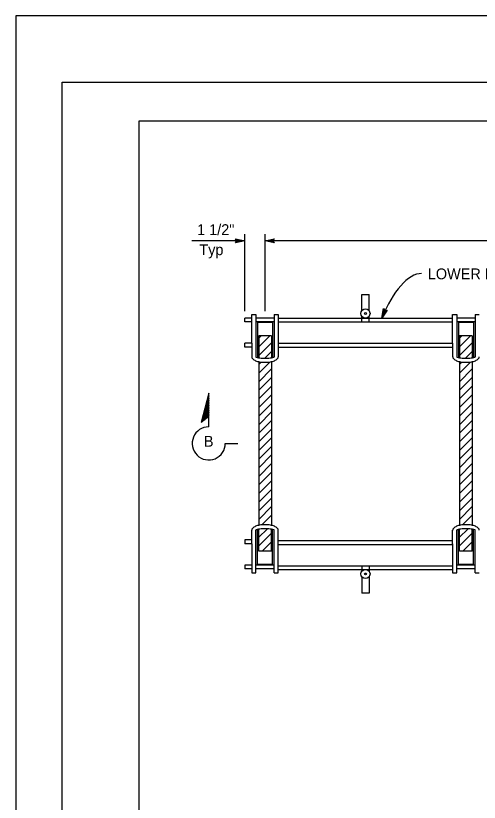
# Model space of a CAD drawing. Extents: x -894 to 866, y -472 to 714.
# Drawn here: x -894 to -594, y 205 to 714 of the extents above; entities that cross this region are included whole.
import ezdxf

# ---------------------------------------------------------------- set-up
doc = ezdxf.new("R2010")
doc.units = 0
for name, color, linetype in [('border_PLOTTING-ELEMENTS', 7, 'Continuous'), ('border_rw_22x34_Cut_Lines', 7, 'Continuous'), ('border_SHEET', 7, 'Continuous'), ('pp_PRESENTATION', 7, 'Continuous'), ('rd_PAVEMENT-anno', 7, 'Continuous'), ('STR_Misc Steel A', 7, 'Continuous'), ('STR_Misc Steel B', 7, 'Continuous'), ('STR_Misc Steel C', 7, 'Continuous'), ('STR_Misc Steel D', 7, 'Continuous'), ('STR_Reinforcement A', 7, 'Continuous')]:
    doc.layers.add(name, color=color, linetype=linetype)

msp = doc.modelspace()

# ---------------------------------------------------------------- linework, layer by layer
at = {"layer": 'border_PLOTTING-ELEMENTS'}
for points in [[(-894.04, -472.45), (865.96, -472.45), (865.96, 713.55), (-894.04, 713.55)], [(-864.04, 670.55), (835.96, 670.55), (835.96, -429.45), (-864.04, -429.45)]]:
    msp.add_lwpolyline(points, close=True, dxfattribs=at)
at = {"layer": 'border_rw_22x34_Cut_Lines'}
msp.add_lwpolyline([(-864.04, 670.55), (835.96, 670.55), (835.96, -429.45), (-864.04, -429.45)], close=True, dxfattribs=at)
at = {"layer": 'border_SHEET'}
for p, q in [((-814.04, 645.55), (810.96, 645.55)), ((-814.04, -404.45), (-814.04, 645.55))]:
    msp.add_line(p, q, dxfattribs=at)
at = {"layer": 'pp_PRESENTATION'}
for p, q in [((-769.04, 469.28), (-773.87, 450.34)), ((-769.04, 447.58), (-769.04, 469.28)), ((-769.04, 467.73), (-773.37, 450.74)), ((-769.04, 466.17), (-772.87, 451.15)), ((-769.04, 464.61), (-772.37, 451.55)), ((-769.04, 463.05), (-771.87, 451.96)), ((-769.04, 461.5), (-771.37, 452.37)), ((-769.04, 459.94), (-770.87, 452.77)), ((-769.04, 458.38), (-770.37, 453.18)), ((-769.04, 454.25), (-773.87, 450.34)), ((-769.04, 456.82), (-769.87, 453.58)), ((-769.04, 455.26), (-769.37, 453.99)), ((-758.33, 436.86), (-750.18, 436.86))]:
    msp.add_line(p, q, dxfattribs=at)
msp.add_arc((-769.04, 436.87), 10.72, 90, 0.0005, dxfattribs=at)
at = {"layer": 'rd_PAVEMENT-anno'}
for p, q in [((-745.65, 522.38), (-745.65, 572.33)), ((-732.62, 522.38), (-732.62, 572.33)), ((-745.66, 567.93), (-779.95, 567.93)), ((-750.86, 567.93), (-751.66, 569.27)), ((-751.66, 569.27), (-751.66, 569.27)), ((-751.66, 569.27), (-745.66, 567.93)), ((-745.66, 567.93), (-751.66, 566.6)), ((-751.66, 566.6), (-750.86, 567.93)), ((-751.66, 566.6), (-751.66, 566.6)), ((-751.44, 568.91), (-747.04, 567.93)), ((-747.05, 567.92), (-751.42, 566.96)), ((-748.42, 567.93), (-751.24, 567.3)), ((-751.21, 568.55), (-748.42, 567.93)), ((-751.03, 568.2), (-749.8, 567.93)), ((-749.8, 567.93), (-751.01, 567.66)), ((-745.66, 567.93), (-745.66, 567.93)), ((-732.62, 567.93), (-726.62, 569.26)), ((-212.07, 567.93), (-732.62, 567.93)), ((-726.62, 566.59), (-732.62, 567.93)), ((-732.62, 567.93), (-732.62, 567.93)), ((-726.84, 566.94), (-731.24, 567.93)), ((-731.23, 567.93), (-726.86, 568.9)), ((-729.86, 567.92), (-727.04, 568.55)), ((-727.08, 567.3), (-729.86, 567.92)), ((-728.48, 567.92), (-727.27, 568.19)), ((-727.25, 567.65), (-728.48, 567.92)), ((-726.62, 569.26), (-727.42, 567.93)), ((-727.42, 567.93), (-726.62, 566.59)), ((-726.62, 569.26), (-726.62, 569.26)), ((-726.62, 566.59), (-726.62, 566.59)), ((-656.92, 517.98), (-655.95, 524.04)), ((-653.47, 523.06), (-656.92, 517.98)), ((-656.41, 519.27), (-655.7, 523.69)), ((-653.88, 522.99), (-656.41, 519.26)), ((-655.95, 524.04), (-655.95, 524.04)), ((-655.95, 524.04), (-655.01, 522.81)), ((-655.9, 520.54), (-655.44, 523.4)), ((-654.3, 522.91), (-655.9, 520.54)), ((-655.39, 521.83), (-655.2, 523.05)), ((-654.68, 522.87), (-655.39, 521.83)), ((-655.01, 522.81), (-653.47, 523.06)), ((-653.47, 523.06), (-653.47, 523.06)), ((-656.92, 517.98), (-656.92, 517.98))]:
    msp.add_line(p, q, dxfattribs=at)
msp.add_ellipse((-640.81, 500.52), major_axis=(-11.99, -45.99), ratio=0.436733, start_param=3.257272, end_param=4.439194, dxfattribs=at)
at = {"layer": 'STR_Misc Steel A'}
for p, q in [((-745.65, 515.58), (-745.65, 517.98)), ((-741.25, 517.98), (-745.65, 517.98)), ((-741.25, 515.58), (-745.65, 515.58)), ((-726.65, 517.98), (-738.59, 517.98)), ((-726.65, 515.58), (-738.59, 515.58)), ((-724, 517.98), (-611.11, 517.98)), ((-724, 515.58), (-611.11, 515.58)), ((-596.52, 517.98), (-608.46, 517.98)), ((-596.52, 515.58), (-608.46, 515.58)), ((-745.65, 358.04), (-745.65, 355.64)), ((-741.25, 358.04), (-745.65, 358.04)), ((-726.65, 358.04), (-738.59, 358.04)), ((-724, 357.75), (-611.11, 357.75)), ((-596.52, 358.04), (-608.46, 358.04)), ((-741.25, 355.64), (-745.65, 355.64)), ((-726.65, 355.64), (-738.59, 355.64)), ((-724, 355.35), (-611.11, 355.35)), ((-596.52, 355.64), (-608.46, 355.64))]:
    msp.add_line(p, q, dxfattribs=at)
at = {"layer": 'STR_Misc Steel B'}
for p, q in [((-745.65, 499.21), (-745.65, 501.81)), ((-741.25, 501.81), (-745.65, 501.81)), ((-741.25, 499.21), (-745.65, 499.21)), ((-724, 501.81), (-611.11, 501.81)), ((-724, 499.21), (-611.11, 499.21)), ((-745.65, 374.4), (-745.65, 371.81)), ((-741.25, 374.4), (-745.65, 374.4)), ((-741.25, 371.81), (-745.65, 371.81)), ((-724, 374.11), (-611.11, 374.11)), ((-724, 371.52), (-611.11, 371.52))]:
    msp.add_line(p, q, dxfattribs=at)
at = {"layer": 'STR_Misc Steel C'}
for p, q in [((-669.91, 533.26), (-665.2, 533.26)), ((-669.91, 522.68), (-669.91, 533.26)), ((-665.2, 522.68), (-665.2, 533.26)), ((-669.91, 515.58), (-669.91, 519.15)), ((-665.2, 515.58), (-665.2, 519.15)), ((-669.91, 357.75), (-669.91, 354.17)), ((-665.2, 357.75), (-665.2, 354.17)), ((-669.91, 350.65), (-669.91, 340.07)), ((-665.2, 350.65), (-665.2, 340.07)), ((-665.2, 340.07), (-669.91, 340.07))]:
    msp.add_line(p, q, dxfattribs=at)
for centre, radius in [((-667.56, 520.91), 2.94), ((-667.56, 520.91), 0.588), ((-667.56, 352.41), 2.94), ((-667.56, 352.41), 0.588)]:
    msp.add_circle(centre, radius, dxfattribs=at)
at = {"layer": 'STR_Misc Steel D'}
for p, q in [((-741.25, 501.81), (-741.25, 520.37)), ((-741.25, 520.37), (-738.59, 520.37)), ((-738.59, 520.37), (-738.59, 501.81)), ((-726.65, 520.37), (-726.65, 501.81)), ((-726.65, 520.37), (-724, 520.37)), ((-724, 520.37), (-724, 501.81)), ((-611.11, 501.81), (-611.11, 520.37)), ((-611.11, 520.37), (-608.46, 520.37)), ((-608.46, 520.37), (-608.46, 501.81)), ((-596.52, 520.37), (-596.52, 501.81)), ((-596.52, 520.37), (-593.86, 520.37)), ((-737.52, 515.04), (-737.52, 492.33)), ((-727.73, 515.04), (-737.52, 515.04)), ((-727.73, 515.04), (-727.73, 492.34)), ((-607.38, 515.04), (-607.38, 492.33)), ((-597.59, 515.04), (-607.38, 515.04)), ((-597.59, 515.04), (-597.59, 492.34)), ((-741.25, 501.81), (-741.25, 492.79)), ((-738.59, 501.81), (-738.59, 492.79)), ((-726.65, 501.81), (-726.65, 492.79)), ((-724, 501.81), (-724, 492.79)), ((-611.11, 501.81), (-611.11, 492.79)), ((-608.46, 501.81), (-608.46, 492.79)), ((-596.52, 501.81), (-596.52, 492.79)), ((-741.25, 371.81), (-741.25, 380.83)), ((-738.59, 371.81), (-738.59, 380.83)), ((-737.52, 358.58), (-737.52, 381.29)), ((-727.73, 358.58), (-727.73, 381.27)), ((-726.65, 371.81), (-726.65, 380.83)), ((-724, 371.81), (-724, 380.83)), ((-611.11, 371.81), (-611.11, 380.83)), ((-608.46, 371.81), (-608.46, 380.83)), ((-607.38, 358.58), (-607.38, 381.29)), ((-597.59, 358.58), (-597.59, 381.27)), ((-596.52, 371.81), (-596.52, 380.83)), ((-741.25, 371.81), (-741.25, 353.24)), ((-738.59, 353.24), (-738.59, 371.81)), ((-726.65, 353.24), (-726.65, 371.81)), ((-724, 353.24), (-724, 371.81)), ((-611.11, 371.81), (-611.11, 353.24)), ((-608.46, 353.24), (-608.46, 371.81)), ((-596.52, 353.24), (-596.52, 371.81)), ((-727.73, 358.58), (-737.52, 358.58)), ((-597.59, 358.58), (-607.38, 358.58)), ((-741.25, 353.24), (-738.59, 353.24)), ((-726.65, 353.24), (-724, 353.24)), ((-611.11, 353.24), (-608.46, 353.24)), ((-596.52, 353.24), (-593.86, 353.24))]:
    msp.add_line(p, q, dxfattribs=at)
for centre, radius, start, end in [((-739.7, 492.81), 1.54, 180, 225.9754), ((-736.36, 496.26), 6.35, 225.9754, 248.1815), ((-734.12, 501.88), 12.4, 248.1815, 260.5844), ((-738.38, 492.79), 0.212, 180, 252.143), ((-735.63, 501.33), 9.18, 252.143, 262.3991), ((-733.84, 514.77), 22.74, 262.3991, 266.8362), ((-732.63, 510.83), 21.47, 260.5844, 270), ((-732.63, 536.71), 44.72, 266.8362, 270), ((-732.63, 536.71), 44.72, 270, 273.1638), ((-732.63, 510.83), 21.47, 270, 279.4156), ((-731.41, 514.77), 22.74, 273.1638, 277.6009), ((-731.15, 501.88), 12.4, 279.4156, 291.8185), ((-729.62, 501.33), 9.18, 277.6009, 287.857), ((-726.87, 492.79), 0.212, 287.857, 0), ((-728.9, 496.26), 6.35, 291.8185, 314.0246), ((-725.56, 492.81), 1.54, 314.0246, 0), ((-609.56, 492.81), 1.54, 180, 225.9754), ((-606.23, 496.26), 6.35, 225.9754, 248.1815), ((-603.98, 501.88), 12.4, 248.1815, 260.5844), ((-608.24, 492.79), 0.212, 180, 252.143), ((-605.49, 501.33), 9.18, 252.143, 262.3991), ((-603.7, 514.77), 22.74, 262.3991, 266.8362), ((-602.49, 510.83), 21.47, 260.5844, 270), ((-602.49, 536.71), 44.72, 266.8362, 270), ((-602.49, 536.71), 44.72, 270, 273.1638), ((-602.49, 510.83), 21.47, 270, 279.4156), ((-601.27, 514.77), 22.74, 273.1638, 277.6009), ((-601.01, 501.88), 12.4, 279.4156, 291.8185), ((-599.48, 501.33), 9.18, 277.6009, 287.857), ((-596.73, 492.79), 0.212, 287.857, 0), ((-598.76, 496.26), 6.35, 291.8185, 314.0246), ((-595.42, 492.81), 1.54, 314.0246, 0), ((-739.7, 380.81), 1.54, 134.0246, 180), ((-736.36, 377.35), 6.35, 111.8185, 134.0246), ((-734.12, 371.74), 12.4, 99.4156, 111.8185), ((-732.63, 362.78), 21.47, 90, 99.4156), ((-732.63, 362.78), 21.47, 80.5844, 90), ((-731.15, 371.74), 12.4, 68.1815, 80.5844), ((-728.9, 377.35), 6.35, 45.9754, 68.1815), ((-725.56, 380.81), 1.54, 0, 45.9754), ((-609.56, 380.81), 1.54, 134.0246, 180), ((-606.23, 377.35), 6.35, 111.8185, 134.0246), ((-603.98, 371.74), 12.4, 99.4156, 111.8185), ((-602.49, 362.78), 21.47, 90, 99.4156), ((-602.49, 362.78), 21.47, 80.5844, 90), ((-601.01, 371.74), 12.4, 68.1815, 80.5844), ((-598.76, 377.35), 6.35, 45.9754, 68.1815), ((-595.42, 380.81), 1.54, 0, 45.9754), ((-738.38, 380.83), 0.212, 107.857, 180), ((-735.63, 372.29), 9.18, 97.6009, 107.857), ((-733.84, 358.85), 22.74, 93.1638, 97.6009), ((-732.63, 336.91), 44.72, 90, 93.1638), ((-732.63, 336.91), 44.72, 86.8362, 90), ((-731.41, 358.85), 22.74, 82.3991, 86.8362), ((-729.62, 372.29), 9.18, 72.143, 82.3991), ((-726.87, 380.83), 0.212, 0, 72.143), ((-608.24, 380.83), 0.212, 107.857, 180), ((-605.49, 372.29), 9.18, 97.6009, 107.857), ((-603.7, 358.85), 22.74, 93.1638, 97.6009), ((-602.49, 336.91), 44.72, 90, 93.1638), ((-602.49, 336.91), 44.72, 86.8362, 90), ((-601.27, 358.85), 22.74, 82.3991, 86.8362), ((-599.48, 372.29), 9.18, 72.143, 82.3991), ((-596.73, 380.83), 0.212, 0, 72.143)]:
    msp.add_arc(centre, radius, start, end, dxfattribs=at)
at = {"layer": 'STR_Reinforcement A'}
for p, q in [((-728.39, 506.37), (-736.61, 506.37)), ((-736.61, 504.87), (-735.12, 506.37)), ((-736.61, 499.3), (-729.55, 506.37)), ((-736.61, 506.37), (-736.61, 492.33)), ((-728.39, 506.37), (-728.39, 492.34)), ((-598.42, 506.37), (-606.64, 506.37)), ((-606.64, 504.87), (-605.15, 506.37)), ((-606.64, 499.3), (-599.58, 506.37)), ((-606.64, 506.37), (-606.64, 492.33)), ((-598.42, 506.37), (-598.42, 492.34)), ((-736.61, 493.74), (-728.49, 501.86)), ((-606.64, 493.74), (-598.52, 501.86)), ((-732.6, 492.18), (-728.49, 496.29)), ((-602.63, 492.18), (-598.52, 496.29)), ((-736.67, 487.93), (-735.08, 489.52)), ((-736.67, 482.36), (-729.51, 489.52)), ((-736.61, 489.96), (-736.61, 383.81)), ((-728.39, 489.96), (-728.39, 383.93)), ((-606.71, 487.93), (-605.11, 489.52)), ((-606.71, 482.36), (-599.55, 489.52)), ((-606.64, 489.96), (-606.64, 383.81)), ((-598.42, 489.96), (-598.42, 383.93)), ((-736.67, 476.79), (-728.42, 485.05)), ((-606.71, 476.79), (-598.45, 485.05)), ((-736.67, 471.23), (-728.42, 479.48)), ((-606.71, 471.23), (-598.45, 479.48)), ((-736.67, 465.66), (-728.42, 473.92)), ((-606.71, 465.66), (-598.45, 473.92)), ((-736.67, 460.09), (-728.42, 468.35)), ((-606.71, 460.09), (-598.45, 468.35)), ((-736.67, 454.52), (-728.42, 462.78)), ((-606.71, 454.52), (-598.45, 462.78)), ((-736.67, 448.96), (-728.42, 457.21)), ((-606.71, 448.96), (-598.45, 457.21)), ((-736.67, 443.39), (-728.42, 451.65)), ((-606.71, 443.39), (-598.45, 451.65)), ((-736.67, 437.82), (-728.42, 446.08)), ((-606.71, 437.82), (-598.45, 446.08)), ((-736.67, 432.25), (-728.42, 440.51)), ((-606.71, 432.25), (-598.45, 440.51)), ((-736.67, 426.68), (-728.42, 434.94)), ((-606.71, 426.68), (-598.45, 434.94)), ((-736.67, 421.12), (-728.42, 429.37)), ((-606.71, 421.12), (-598.45, 429.37)), ((-736.67, 415.55), (-728.42, 423.81)), ((-606.71, 415.55), (-598.45, 423.81)), ((-736.67, 409.98), (-728.42, 418.24)), ((-606.71, 409.98), (-598.45, 418.24)), ((-736.67, 404.41), (-728.42, 412.67)), ((-606.71, 404.41), (-598.45, 412.67)), ((-736.67, 398.85), (-728.42, 407.1)), ((-606.71, 398.85), (-598.45, 407.1)), ((-736.67, 393.28), (-728.42, 401.54)), ((-606.71, 393.28), (-598.45, 401.54)), ((-736.67, 387.71), (-728.42, 395.97)), ((-606.71, 387.71), (-598.45, 395.97)), ((-734.39, 384.43), (-728.42, 390.4)), ((-604.42, 384.43), (-598.45, 390.4)), ((-736.62, 376.18), (-731.3, 381.49)), ((-736.62, 370.61), (-728.42, 378.81)), ((-736.61, 367.25), (-736.61, 381.29)), ((-728.39, 367.25), (-728.39, 381.27)), ((-606.65, 376.18), (-601.33, 381.49)), ((-606.65, 370.61), (-598.45, 378.81)), ((-606.64, 367.25), (-606.64, 381.29)), ((-598.42, 367.25), (-598.42, 381.27)), ((-734.42, 367.24), (-728.42, 373.24)), ((-604.45, 367.24), (-598.45, 373.24)), ((-728.39, 367.25), (-736.61, 367.25)), ((-598.42, 367.25), (-606.64, 367.25))]:
    msp.add_line(p, q, dxfattribs=at)

# ---------------------------------------------------------------- texts
at = {"layer": 'pp_PRESENTATION'}
msp.add_text('B', height=7, dxfattribs=at).set_placement((-772.19, 434.73))
at = {"layer": 'rd_PAVEMENT-anno'}
for s, p in [('1 1/2"', (-776.58, 571.67)), ('Typ', (-775.13, 558.67)), ('LOWER RUNNER WIRES', (-627.22, 543.06))]:
    msp.add_text(s, height=7, dxfattribs=at).set_placement(p)

doc.saveas('drawing.dxf')
